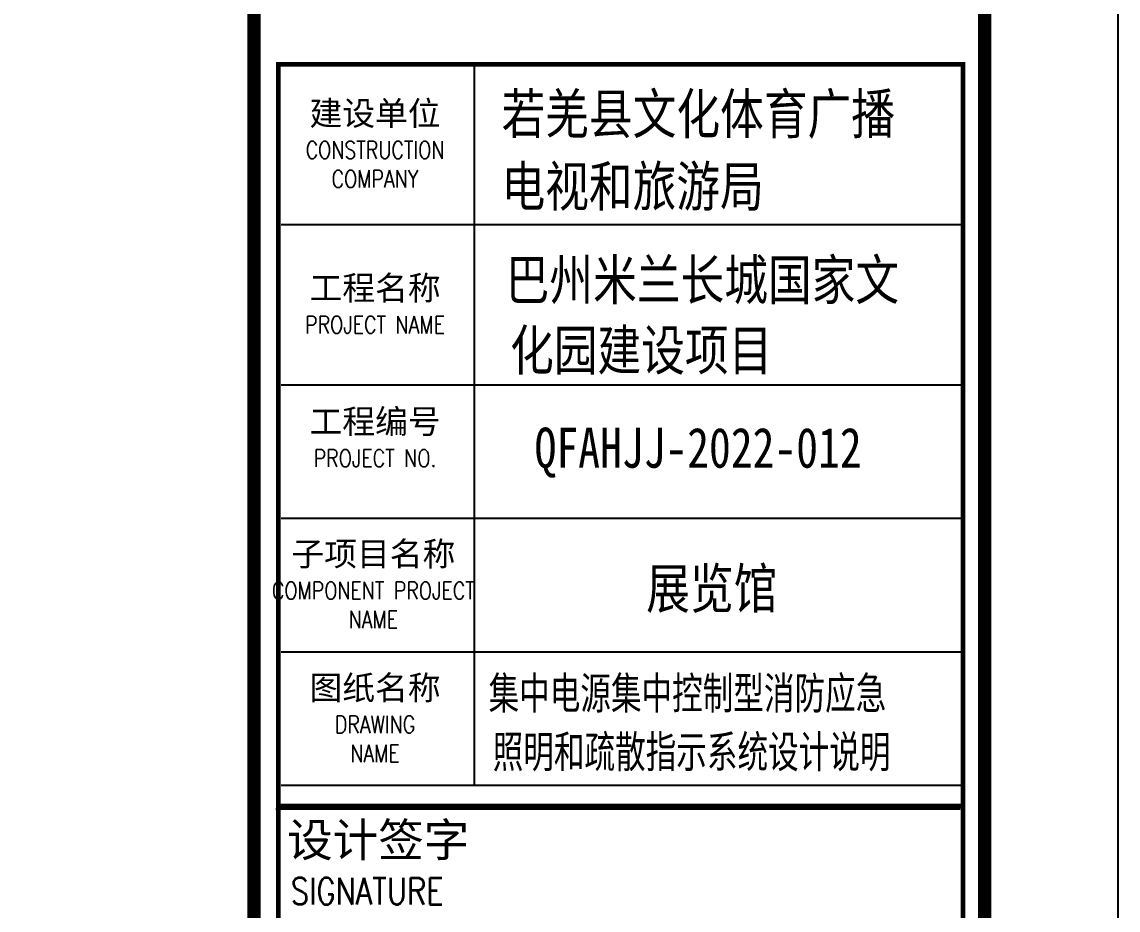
# Model space of a CAD drawing. Extents: x 815029915 to 815825525, y 579155098 to 579748855.
# Drawn here: x 815655625 to 815663833, y 579373331 to 579379983 of the extents above; entities that cross this region are included whole.
import ezdxf
from ezdxf.enums import TextEntityAlignment as Align

# ---------------------------------------------------------------- set-up
doc = ezdxf.new("R2010")
doc.units = 0
doc.header["$LTSCALE"] = 100
doc.header["$MEASUREMENT"] = 0
for name, color, linetype in [('PUB_TITLE', 4, 'Continuous'), ('TK', 7, 'Continuous'), ('zm', 1, 'Continuous')]:
    doc.layers.add(name, color=color, linetype=linetype)
doc.styles.add('-宋体', font='', dxfattribs={"width": 0.8})
doc.styles.add('-黑体', font='', dxfattribs={"width": 0.8})
doc.styles.add('CCIAD-图框(标题项)', font='')
doc.styles.add('CCIAD-图框(版权说明)', font='txt.shx', dxfattribs={"width": 0.7, "bigfont": 'gbcbig.shx'})
doc.styles.add('STYLE2', font='')
doc.styles.add('基本字体', font='simplex.shx', dxfattribs={"height": 180, "bigfont": 'hztxt.shx'})
doc.styles.get('-宋体').set_extended_font_data('SimSun')
doc.styles.get('-黑体').set_extended_font_data('SimHei')
doc.styles.get('CCIAD-图框(标题项)').set_extended_font_data('SimHei')
doc.styles.get('STYLE2').set_extended_font_data('SimHei')

# ---------------------------------------------------------------- blocks, each defined once
blk = doc.blocks.new('CCIAD-TK-A2-图签')
at = {"layer": 'TK'}
for p, q in [((531.317, 185.398), (582.387, 185.398)), ((545.77, 185.398), (545.77, 131.398)), ((531.317, 173.398), (582.387, 173.398)), ((543.317, 173.398), (582.387, 173.398)), ((531.317, 161.398), (582.387, 161.398)), ((531.317, 151.398), (582.387, 151.398)), ((531.317, 151.398), (582.387, 151.398)), ((531.317, 141.398), (582.387, 141.398)), ((531.317, 141.398), (582.387, 141.398)), ((531.317, 131.398), (582.387, 131.398)), ((582.187, 129.628), (531.117, 129.628))]:
    blk.add_line(p, q, dxfattribs=at)
at = {"layer": 'TK', "color": 0}
for p, q in [((531.117, 129.855), (582.387, 129.855)), ((530.917, 129.628), (582.187, 129.628))]:
    blk.add_line(p, q, dxfattribs=at)
at = {"layer": 'TK'}
for points, const_width in [([(529.286, 10.457), (529.286, 410)], 1), ([(531.117, 129.855), (582.387, 129.855)], 0.347)]:
    blk.add_lwpolyline(points, dxfattribs=dict(at, const_width=const_width))
blk.add_lwpolyline([(529.286, 10.457), (584, 10.457), (584, 410)], dxfattribs=at)
at = {"layer": 'TK', "const_width": 0.347}
blk.add_lwpolyline([(531.117, 185.398), (582.387, 185.398), (582.387, 13.253), (531.117, 13.253)], close=True, dxfattribs=at)
at = {"layer": 'TK', "style": 'CCIAD-图框(标题项)'}
blk.add_text('设计签字', height=2.5, dxfattribs=at).set_placement((531.777, 126.056))
at = {"layer": 'TK', "style": 'CCIAD-图框(版权说明)', "width": 0.8}
blk.add_text('SIGNATURE', height=2, dxfattribs=at).set_placement((532.042, 122.468))
at = {"layer": 'TK', "char_height": 1.8, "attachment_point": 5, "style": '基本字体'}
for s, insert, width in [('{\\fSimHei|b0|i0|c134|p49;建设单位\\W0.8;\\P\\Fsimplex,hztxt|c134;\\H0.7224x;CONSTRUCTION \\PCOMPANY\\fKaiTi_GB2312|b0|i0|c134|p49;\\H1.3843x; }', (538.359, 179.398), 11.6), ('{\\fSimHei|b0|i0|c134|p49;工程名称\\fKaiTi_GB2312|b0|i0|c134|p49;\\H1.167x;\\W0.8;\\P\\Fsimplex,hztxt|c134;\\H0.6189x;PROJECT NAME\\H1.3846x; }', (538.359, 167.398), 11.6), ('{\\fSimHei|b0|i0|c134|p49;工程编号\\W0.8;\\P\\Fsimplex,hztxt|c134;\\H0.7222x;PROJECT NO.}', (538.359, 157.398), 11.6), ('{\\fSimHei|b0|i0|c134|p49;子项目名称\\W0.8;\\P\\Fsimplex,hztxt|c134;\\H0.7222x;COMPONENT PROJECT NAME\\H1.385x; }', (538.234, 146.398), 15.60938), ('{\\fSimHei|b0|i0|c134|p49;图纸名称\\W0.8;\\P\\Fsimplex,hztxt|c134;\\H0.7222x;DRAWING \\PNAME }', (538.359, 136.368), 11.6)]:
    blk.add_mtext(s, dxfattribs=dict(at, insert=insert, width=width))
blk = doc.blocks.new('l')
at = {"layer": 'TK'}
blk.add_lwpolyline([(815463677.3, 579451444.5), (815463677.3, 579409444.5), (815547777.3, 579409444.5), (815547777.3, 579451444.5)], close=True, dxfattribs=at)

msp = doc.modelspace()

# ---------------------------------------------------------------- linework, layer by layer
at = {"layer": 'TK'}
msp.add_lwpolyline([(815579733.2, 579403125.8), (815579733.2, 579361125.8), (815663833.2, 579361125.8), (815663833.2, 579403125.8)], close=True, dxfattribs=at)
at = {"layer": 'TK', "const_width": 100}
msp.add_lwpolyline([(815582233.2, 579362171.5), (815582233.2, 579402125.8), (815662833.2, 579402125.8), (815662833.2, 579362171.5)], close=True, dxfattribs=at)

# ---------------------------------------------------------------- block references
at = {"layer": 'TK', "xscale": 100, "yscale": 100, "zscale": 100}
msp.add_blockref('CCIAD-TK-A2-图签', (815604433.2, 579361125.8), dxfattribs=at)
at = {"layer": 'zm', "color": 1}
msp.add_blockref('l', (116055.9, -48318.6), dxfattribs=at)

# ---------------------------------------------------------------- texts
at = {"layer": 'PUB_TITLE', "style": '-宋体', "width": 0.8}
for s, p in [('若羌县文化体育广播', (815659216.1, 579379145.2)), ('电视和旅游局', (815659216.1, 579378601.7)), ('巴州米兰长城国家文', (815659247, 579377901.9)), ('化园建设项目', (815659280, 579377375.1)), ('展览馆', (815660300.1, 579375590, 0))]:
    msp.add_text(s, height=300, dxfattribs=at).set_placement(p)
at = {"layer": 'zm', "ltscale": 10, "style": 'STYLE2', "width": 0.8}
msp.add_text('QFAHJJ-2022-012', height=300, dxfattribs=at).set_placement((815660688.2, 579376758.8), align=Align.MIDDLE)
at = {"layer": 'zm', "color": 4, "ltscale": 2000, "style": '-黑体', "width": 0.7}
for s, p in [('             集中电源集中控制型消防应急', (815657633.3, 579374836.3)), ('  照明和疏散指示系统设计说明', (815658921.5, 579374397.2))]:
    msp.add_text(s, height=240, dxfattribs=at).set_placement(p)

doc.saveas('drawing.dxf')
